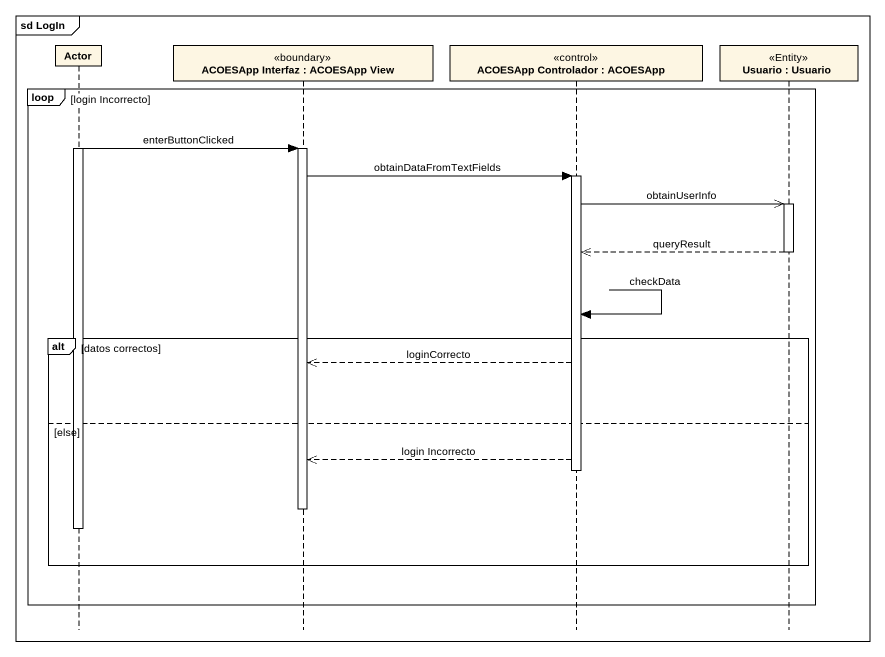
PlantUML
@startuml
mainframe sd LogIn
hide footbox
participant "Actor" as Actor_
participant "ACOESApp Interfaz : ACOESApp View" as ACOESApp_Interfaz <<boundary>>
participant "ACOESApp Controlador : ACOESApp" as ACOESApp_Controlador <<control>>
participant "Usuario : Usuario" as Usuario <<Entity>>

loop login Incorrecto
  activate Actor_
  Actor_ -> ACOESApp_Interfaz : enterButtonClicked
  activate ACOESApp_Interfaz
  ACOESApp_Interfaz -> ACOESApp_Controlador : obtainDataFromTextFields
  activate ACOESApp_Controlador
  ACOESApp_Controlador ->> Usuario : obtainUserInfo
  activate Usuario
  Usuario -->> ACOESApp_Controlador : queryResult
  deactivate Usuario
  ACOESApp_Controlador -> ACOESApp_Controlador : checkData
  alt datos correctos
    ACOESApp_Controlador -->> ACOESApp_Interfaz : loginCorrecto
  else else
    ACOESApp_Controlador -->> ACOESApp_Interfaz : login Incorrecto
    deactivate ACOESApp_Controlador
    deactivate ACOESApp_Interfaz
    deactivate Actor_
  end
end
@enduml
